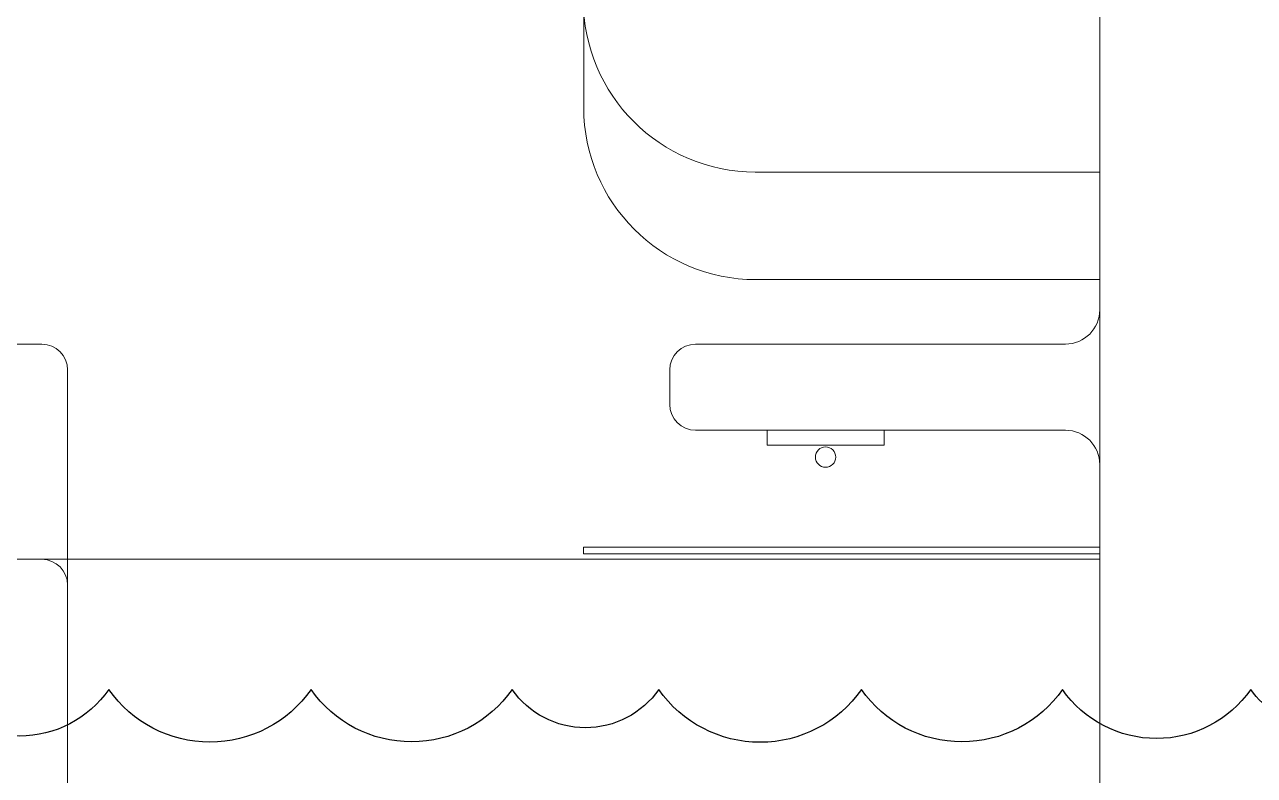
# Model space of a CAD drawing. Header units: metres. Extents: x -232 to 581, y 30 to 789.
# Drawn here: x 104.266 to 105.696, y 674.711 to 675.584 of the extents above; entities that cross this region are included whole.
import ezdxf

# ---------------------------------------------------------------- set-up
doc = ezdxf.new("R2010")
doc.units = ezdxf.units.M
doc.layers.add('A-WALL', color=250, linetype='Continuous', lineweight=20)
doc.layers.add('baños', color=140, linetype='Continuous', lineweight=0)
doc.styles.get("Standard").update_dxf_attribs({"font": 'arial.ttf'})

# ---------------------------------------------------------------- blocks, each defined once
blk = doc.blocks.new('27.11.2025 LN09 1ER NIVEL')
at = {"layer": 'A-WALL', "color": 18, "true_color": 0x000000}
for p, q in [((182.3338, 111.0041), (182.3338, 109.0841)), ((181.1038, 109.0441), (181.0638, 109.0441)), ((182.2938, 109.0441), (181.8638, 109.0441)), ((181.1338, 109.0141), (181.1338, 107.5341)), ((181.8338, 109.0141), (181.8338, 108.9741)), ((182.2938, 108.9441), (181.8638, 108.9441)), ((182.3338, 108.9041), (182.3338, 107.5341))]:
    blk.add_line(p, q, dxfattribs=at)
for centre, radius, start, end in [((182.2938, 109.0841), 0.04, 270, 0), ((181.1038, 109.0141), 0.03, 0, 90), ((181.8638, 109.0141), 0.03, 90, 180), ((181.8638, 108.9741), 0.03, 180, 270), ((182.2938, 108.9041), 0.04, 0, 90)]:
    blk.add_arc(centre, radius, start, end, dxfattribs=at)
at = {"layer": 'baños', "color": 18, "true_color": 0x000000}
blk.add_line((181.9333, 109.2441), (182.3333, 109.2441), dxfattribs=at)
blk.add_lwpolyline([(182.083, 108.9441), (181.9471, 108.9441), (181.9471, 108.9268), (182.083, 108.9268)], close=True, dxfattribs=at)
blk.add_circle((182.015, 108.9129), 0.0118, dxfattribs=at)
blk.add_arc((181.9333, 109.4441), 0.2, 180, 270, dxfattribs=at)
blk = doc.blocks.new('20.03.2026 LN 09 PRIMER NIVEL ARQ')
at = {"layer": 'A-WALL', "color": 1}
for p, q in [((1.714, -42.8332), (1.714, -44.8332)), ((1.714, -44.8332), (1.714, -46.2032)), ((0.484, -44.9432), (0.444, -44.9432)), ((0.514, -44.9732), (0.514, -46.2032))]:
    blk.add_line(p, q, dxfattribs=at)
blk.add_arc((0.484, -44.9732), 0.03, 0, 90, dxfattribs=at)
at = {"layer": 'baños', "color": 1}
for p, q in [((1.114, -43.2182, 0), (1.114, -44.4182, 0)), ((1.314, -44.6182, 0), (1.714, -44.6182, 0)), ((0.484, -44.9432), (1.714, -44.9432))]:
    blk.add_line(p, q, dxfattribs=at)
blk.add_lwpolyline([(1.714, -44.9291), (1.1139, -44.9291), (1.1139, -44.9368), (1.714, -44.9368)], close=True, dxfattribs=at)
blk.add_arc((1.314, -44.4182, 0), 0.2, 180, 270, dxfattribs=at)
at = {"layer": 'baños', "color": 1, "linetype": 'Continuous'}
for tag, p in [('MODELNUMBER', (-12.0611, -62.0707)), ('MATERIAL', (-12.0611, -62.0709)), ('PRODUCT', (-12.0611, -62.0708)), ('TRADENAME', (-12.0611, -62.0708))]:
    blk.add_attdef(tag, p, '', height=0.0000254, rotation=359.9999, dxfattribs=at)

msp = doc.modelspace()

# ---------------------------------------------------------------- linework, layer by layer
at = {"color": 6}
msp.add_lwpolyline([(105.8317, 674.8112, -0.520567), (105.6912, 674.8112, -0.520567), (105.4724, 674.8112, -0.520567), (105.2387, 674.8112, -0.520567), (105.0031, 674.8112, -0.520567), (104.8325, 674.8112, -0.520567), (104.5988, 674.8112, -0.520567), (104.3637, 674.8112, -0.520567), (104.1559, 674.8112, -0.520567), (103.9093, 674.8112, -0.520567), (103.6479, 674.8112, -0.520567), (103.4968, 674.8112, -0.520567), (103.3326, 674.8112, -0.520567), (103.1755, 674.8112, -0.520567), (102.9886, 674.8112, -0.520567), (102.9886, 675.0724, -0.520567), (102.9886, 675.2486, -0.520567), (102.9886, 675.3873, -0.520567), (102.9886, 675.5696, -0.520567), (102.9886, 675.8015, -0.520567)], format="xyb", dxfattribs=at)

# ---------------------------------------------------------------- block references
at = {"color": 1}
for name, p in [('20.03.2026 LN 09 PRIMER NIVEL ARQ', (103.8018, 719.9057)), ('27.11.2025 LN09 1ER NIVEL', (-76.818, 566.1684))]:
    msp.add_blockref(name, p, dxfattribs=at)

doc.saveas('drawing.dxf')
